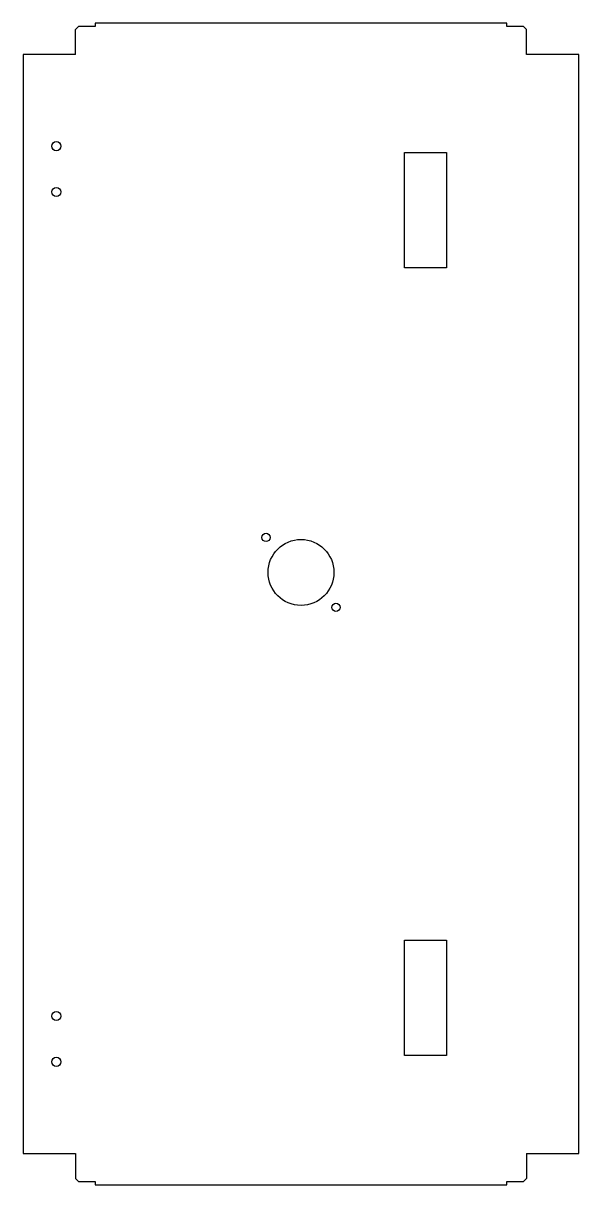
# Model space of a CAD drawing. Header units: millimetres. Extents: x -152 to 152, y -317 to 317.
import ezdxf

# ---------------------------------------------------------------- set-up
doc = ezdxf.new("R2010")
doc.units = ezdxf.units.MM

msp = doc.modelspace()

# ---------------------------------------------------------------- linework, layer by layer
at = {"color": 7, "linetype": 'Continuous', "lineweight": 25}
for p, q in [((-112.5, 317.11), (-112.5, 315.36)), ((112.5, 317.11), (-112.5, 317.11)), ((112.5, 315.36), (112.5, 317.11)), ((-121.55, 315.36), (-123.25, 313.66)), ((-123.25, 300), (-123.25, 313.66)), ((-112.5, 315.36), (-121.55, 315.36)), ((121.55, 315.36), (112.5, 315.36)), ((123.25, 313.66), (121.55, 315.36)), ((123.25, 300), (123.25, 313.66)), ((-151.72, 300), (-151.72, -300)), ((-123.25, 300), (-151.72, 300)), ((151.72, 300), (123.25, 300)), ((151.72, -300), (151.72, 300)), ((56.5, 246.5), (79.5, 246.5)), ((56.5, 183.5), (56.5, 246.5)), ((79.5, 246.5), (79.5, 183.5)), ((79.5, 183.5), (56.5, 183.5)), ((56.5, -183.5), (79.5, -183.5)), ((56.5, -246.5), (56.5, -183.5)), ((79.5, -183.5), (79.5, -246.5)), ((79.5, -246.5), (56.5, -246.5)), ((-151.72, -300), (-123.25, -300)), ((-123.25, -300), (-123.25, -313.66)), ((123.25, -300), (151.72, -300)), ((123.25, -300), (123.25, -313.66)), ((-123.25, -313.66), (-121.55, -315.36)), ((-121.55, -315.36), (-112.5, -315.36)), ((-112.5, -315.36), (-112.5, -317.11)), ((-112.5, -317.11), (112.5, -317.11)), ((112.5, -315.36), (121.55, -315.36)), ((112.5, -317.11), (112.5, -315.36)), ((121.55, -315.36), (123.25, -313.66))]:
    msp.add_line(p, q, dxfattribs=at)
for centre, radius in [((-133.61, 250), 2.5), ((-133.61, 225), 2.5), ((-19.09, 36.34), 2.25), ((0, 17.25), 18), ((19.09, -1.84), 2.25), ((-133.61, -225), 2.5), ((-133.61, -250), 2.5)]:
    msp.add_circle(centre, radius, dxfattribs=at)

doc.saveas('drawing.dxf')
